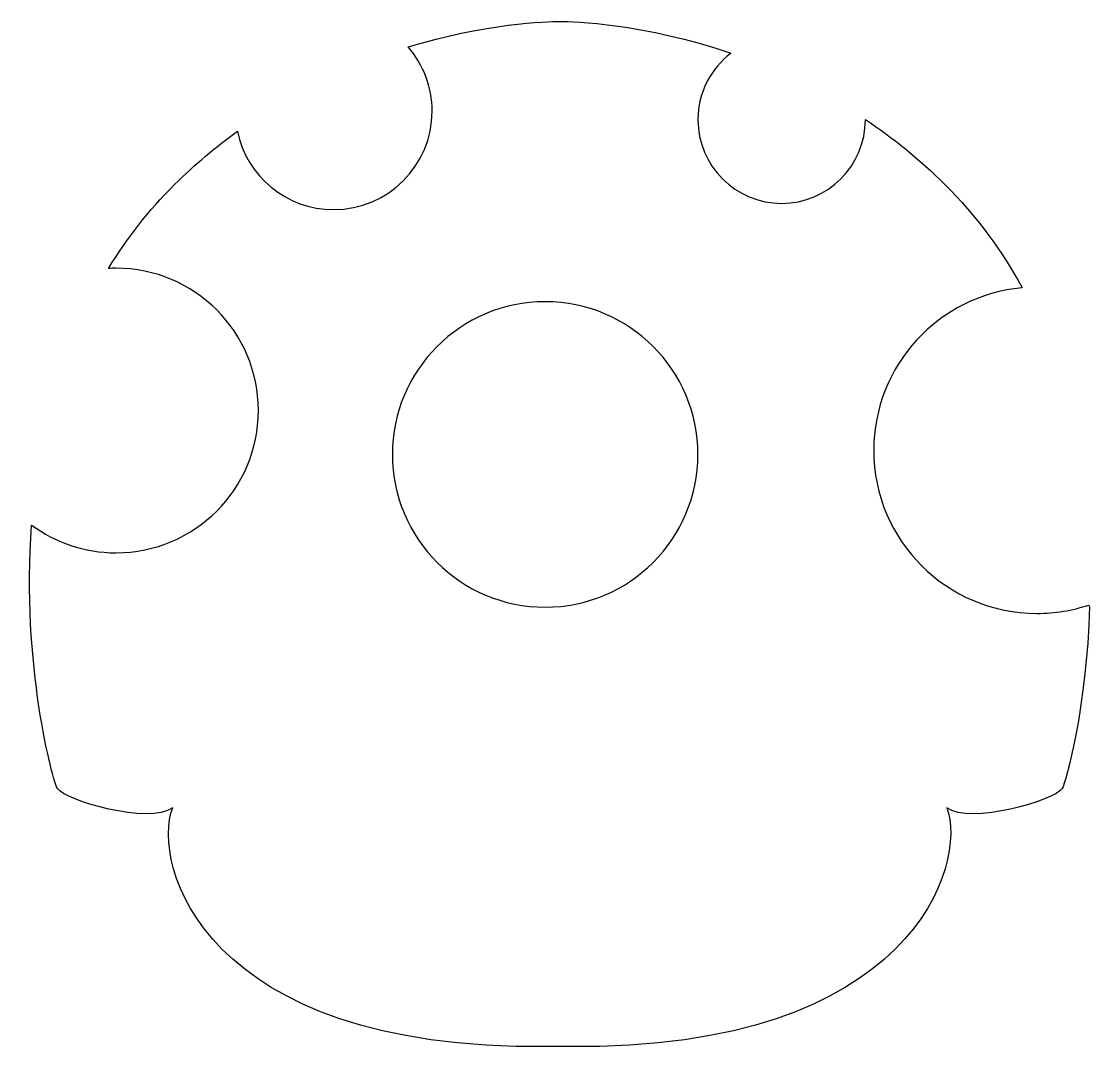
# Model space of a CAD drawing. Header units: centimetres. Extents: x -11.4 to 11.2, y -10.9 to 10.8.
import ezdxf

# ---------------------------------------------------------------- set-up
doc = ezdxf.new("R2010")
doc.units = ezdxf.units.CM
doc.header["$MEASUREMENT"] = 0
doc.layers.add('Camada 1', color=7, linetype='Continuous')

msp = doc.modelspace()

# ---------------------------------------------------------------- linework, layer by layer
at = {"layer": 'Camada 1'}
for points, knots in [([(11.15891, -1.50064), (10.81694, -1.61441), (10.45171, -1.67728), (10.07163, -1.67728), (10.07163, -1.67728), (8.16949, -1.67728), (6.6275, -0.13529), (6.6275, 1.76688), (6.6275, 1.76688), (6.6275, 3.5611), (7.99976, 5.03393), (9.75186, 5.19543), (9.75186, 5.19543), (9.75316, 5.19842), (9.75453, 5.20138), (9.75591, 5.20432), (9.75591, 5.20432), (9.33496, 5.97217), (8.80166, 6.70673), (8.12878, 7.37562), (8.12878, 7.37562), (7.58805, 7.91317), (7.02179, 8.36651), (6.45053, 8.74957), (6.45053, 8.74957), (6.45053, 8.74751), (6.45087, 8.74557), (6.45087, 8.74351), (6.45087, 8.74351), (6.45087, 7.76802), (5.66011, 6.97728), (4.68464, 6.97728), (4.68464, 6.97728), (3.70915, 6.97728), (2.91839, 7.76804), (2.91839, 8.74351), (2.91839, 8.74351), (2.91839, 9.31647), (3.19237, 9.82412), (3.61514, 10.14683), (3.61514, 10.14683), (1.78451, 10.77322), (0.3021, 10.81881), (0.00413, 10.81881), (0.00413, 10.81881), (-0.27125, 10.81881), (-1.5585, 10.77968), (-3.19712, 10.27927), (-3.19712, 10.27927), (-2.8811, 9.91507), (-2.68938, 9.44014), (-2.68938, 8.92011), (-2.68938, 8.92011), (-2.68938, 7.77396), (-3.61854, 6.84477), (-4.76472, 6.84477), (-4.76472, 6.84477), (-5.76744, 6.84477), (-6.60408, 7.55597), (-6.79778, 8.50143), (-6.79778, 8.50143), (-7.24786, 8.17427), (-7.69223, 7.8014), (-8.12056, 7.37557), (-8.12056, 7.37557), (-8.67566, 6.82375), (-9.13532, 6.22709), (-9.51587, 5.60416), (-9.51587, 5.60416), (-9.46327, 5.60689), (-9.41027, 5.60839), (-9.35693, 5.60839), (-9.35693, 5.60839), (-7.69863, 5.60839), (-6.35433, 4.26409), (-6.35433, 2.60579), (-6.35433, 2.60579), (-6.35433, 0.94749), (-7.69863, -0.39681), (-9.35693, -0.39681), (-9.35693, -0.39681), (-10.02426, -0.39681), (-10.6405, -0.17879), (-11.13903, 0.18943), (-11.13903, 0.18943), (-11.35437, -2.76276), (-10.69091, -5.21926), (-10.5933, -5.37354), (-10.5933, -5.37354), (-10.43889, -5.61762), (-8.66425, -6.14618), (-8.16162, -5.77759), (-8.16162, -5.77759), (-8.612, -6.94293), (-7.55523, -10.90377), (-0.2608, -10.81741), (-0.2608, -10.81741), (-0.2608, -10.81741), (0.18074, -10.81741), (0.18074, -10.81741), (0.18074, -10.81741), (7.47792, -10.90385), (8.6088, -6.93999), (8.16803, -5.77625), (8.16803, -5.77625), (8.66822, -6.14743), (10.44689, -5.61792), (10.60154, -5.3735), (10.60154, -5.3735), (10.6793, -5.25057), (11.11631, -3.66495), (11.18177, -1.53228), (11.18177, -1.53228), (11.17338, -1.52236), (11.16658, -1.51117), (11.15891, -1.50064)], [0, 0, 0, 0, 0.03333333, 0.03333333, 0.03333333, 0.03333333, 0.06666667, 0.06666667, 0.06666667, 0.06666667, 0.1, 0.1, 0.1, 0.1, 0.13333333, 0.13333333, 0.13333333, 0.13333333, 0.16666667, 0.16666667, 0.16666667, 0.16666667, 0.2, 0.2, 0.2, 0.2, 0.23333333, 0.23333333, 0.23333333, 0.23333333, 0.26666667, 0.26666667, 0.26666667, 0.26666667, 0.3, 0.3, 0.3, 0.3, 0.33333333, 0.33333333, 0.33333333, 0.33333333, 0.36666667, 0.36666667, 0.36666667, 0.36666667, 0.4, 0.4, 0.4, 0.4, 0.43333333, 0.43333333, 0.43333333, 0.43333333, 0.46666667, 0.46666667, 0.46666667, 0.46666667, 0.5, 0.5, 0.5, 0.5, 0.53333333, 0.53333333, 0.53333333, 0.53333333, 0.56666667, 0.56666667, 0.56666667, 0.56666667, 0.6, 0.6, 0.6, 0.6, 0.63333333, 0.63333333, 0.63333333, 0.63333333, 0.66666667, 0.66666667, 0.66666667, 0.66666667, 0.7, 0.7, 0.7, 0.7, 0.73333333, 0.73333333, 0.73333333, 0.73333333, 0.76666667, 0.76666667, 0.76666667, 0.76666667, 0.8, 0.8, 0.8, 0.8, 0.83333333, 0.83333333, 0.83333333, 0.83333333, 0.86666667, 0.86666667, 0.86666667, 0.86666667, 0.9, 0.9, 0.9, 0.9, 0.93333333, 0.93333333, 0.93333333, 0.93333333, 1, 1, 1, 1]), ([(-0.30496, -1.5448), (-2.08516, -1.5448), (-3.52833, -0.10163), (-3.52833, 1.67857), (-3.52833, 1.67857), (-3.52833, 3.45877), (-2.08515, 4.90194), (-0.30496, 4.90194), (-0.30496, 4.90194), (1.47523, 4.90194), (2.91841, 3.45877), (2.91841, 1.67857), (2.91841, 1.67857), (2.91841, -0.10163), (1.47524, -1.5448), (-0.30496, -1.5448)], [0, 0, 0, 0, 0.2, 0.2, 0.2, 0.2, 0.4, 0.4, 0.4, 0.4, 0.6, 0.6, 0.6, 0.6, 1, 1, 1, 1])]:
    msp.add_open_spline(points, degree=3, knots=knots, dxfattribs=at)

doc.saveas('drawing.dxf')
